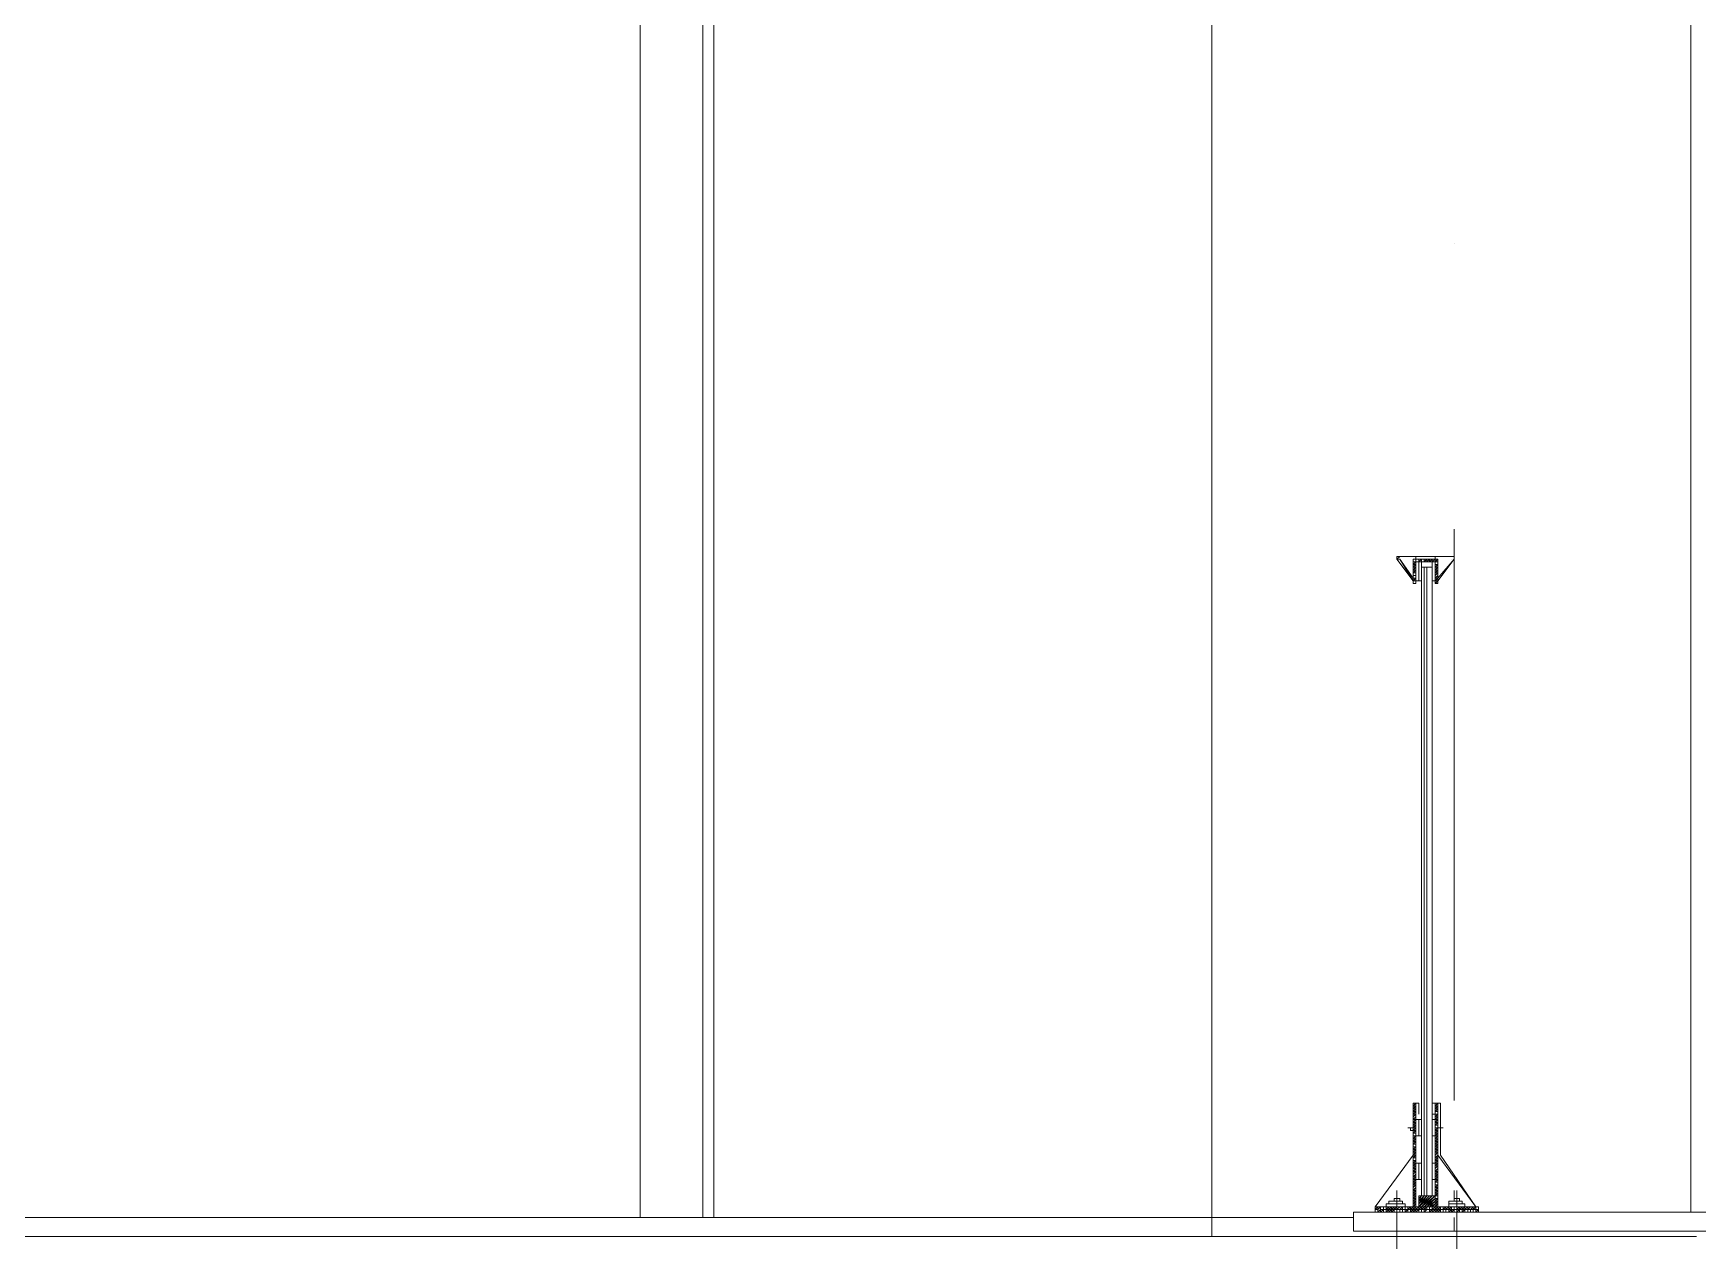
# Model space of a CAD drawing. Header units: millimetres. Extents: x 182 to 575, y -105 to 95.
# Drawn here: x 296.394 to 299.306, y 69.699 to 71.812 of the extents above; entities that cross this region are included whole.
import ezdxf

# ---------------------------------------------------------------- set-up
doc = ezdxf.new("R2010")
doc.units = ezdxf.units.MM
doc.header["$MEASUREMENT"] = 0
doc.layers.add('PDF_Geometry', color=7, linetype='Continuous')
doc.layers.add('PDF_Solid Fills', color=7, linetype='Continuous')

msp = doc.modelspace()

# ---------------------------------------------------------------- hatches: boundary and pattern name
at = {"layer": 'PDF_Solid Fills', "transparency": 33554559}
h = msp.add_hatch(color=256, dxfattribs=at)
h.paths.add_polyline_path([(297.9702, 70.8101), (297.9752, 70.8101), (297.9702, 70.8101)], flags=0)
h.paths.add_polyline_path([(297.9802, 70.8126), (297.9652, 70.8126), (297.9802, 70.8126)], flags=0)
h.paths.add_polyline_path([(297.9652, 70.8126), (297.9802, 70.8126), (297.9652, 70.8126)], flags=0)
h = msp.add_hatch(color=256, dxfattribs=at)
h.paths.add_polyline_path([(297.9902, 70.6351), (297.9777, 70.6351), (297.9902, 70.6351)], flags=0)
h.paths.add_polyline_path([(297.9752, 70.6351), (297.9927, 70.6351), (297.9752, 70.6351)], flags=0)
h.paths.add_polyline_path([(297.9952, 70.6351), (297.9727, 70.6351), (297.9952, 70.6351)], flags=0)
h = msp.add_hatch(color=256, dxfattribs=at)
h.paths.add_polyline_path([(298.0177, 70.6226), (298.0077, 70.6226), (298.0177, 70.6226)], flags=0)
h.paths.add_polyline_path([(298.0077, 70.6226), (298.0177, 70.6226), (298.0077, 70.6226)], flags=0)
h.paths.add_polyline_path([(298.0152, 70.6251), (298.0052, 70.6251), (298.0152, 70.6251)], flags=0)
h = msp.add_hatch(color=256, dxfattribs=at)
h.paths.add_polyline_path([(297.9802, 70.5776), (298.0102, 70.5776), (297.9802, 70.5776)], flags=0)
h.paths.add_polyline_path([(298.0077, 70.5776), (297.9827, 70.5776), (298.0077, 70.5776)], flags=0)
h.paths.add_polyline_path([(298.0027, 70.5751), (297.9877, 70.5751), (298.0027, 70.5751)], flags=0)
h = msp.add_hatch(color=256, dxfattribs=at)
h.paths.add_polyline_path([(297.9902, 70.4876), (297.9777, 70.4876), (297.9902, 70.4876)], flags=0)
h.paths.add_polyline_path([(297.9752, 70.4876), (297.9927, 70.4876), (297.9752, 70.4876)], flags=0)
h.paths.add_polyline_path([(297.9952, 70.4876), (297.9727, 70.4876), (297.9952, 70.4876)], flags=0)
h.paths.add_polyline_path([(297.9702, 70.4876), (297.9977, 70.4876), (297.9702, 70.4876)], flags=0)
h = msp.add_hatch(color=256, dxfattribs=at)
h.paths.add_polyline_path([(298.0077, 70.4301), (297.9827, 70.4301), (298.0077, 70.4301)], flags=0)
h.paths.add_polyline_path([(297.9877, 70.4301), (298.0027, 70.4301), (297.9877, 70.4301)], flags=0)
h.paths.add_polyline_path([(298.0027, 70.4301), (297.9877, 70.4301), (298.0027, 70.4301)], flags=0)
h = msp.add_hatch(color=256, dxfattribs=at)
h.paths.add_polyline_path([(297.9777, 70.3326), (297.9677, 70.3326), (297.9777, 70.3326)], flags=0)
h.paths.add_polyline_path([(297.9652, 70.3301), (297.9827, 70.3301), (297.9652, 70.3301)], flags=0)
h.paths.add_polyline_path([(297.9827, 70.3301), (297.9652, 70.3301), (297.9827, 70.3301)], flags=0)
h = msp.add_hatch(color=256, dxfattribs=at)
h.paths.add_polyline_path([(298.0152, 70.1251), (298.0227, 70.1251), (298.0152, 70.1251)], flags=0)
h.paths.add_polyline_path([(298.0227, 70.1251), (298.0152, 70.1251), (298.0227, 70.1251)], flags=0)
h.paths.add_polyline_path([(298.0177, 70.1226), (298.0227, 70.1226), (298.0177, 70.1226)], flags=0)

# ---------------------------------------------------------------- linework, layer by layer
at = {"layer": 'PDF_Geometry', "lineweight": 20}
for points in [[(298.4564, 73.3586), (298.4564, 69.7062)], [(299.2945, 73.3586), (299.2945, 69.7491)], [(297.4564, 73.3205), (297.4564, 69.7396)], [(297.5659, 73.3205), (297.5659, 69.7396)], [(298.785, 70.892), (298.8088, 70.8586), (298.8088, 70.892), (298.8088, 70.8539), (298.7802, 70.892)], [(298.785, 70.892), (298.785, 70.892)], [(298.8088, 70.892), (298.8088, 70.892)], [(298.8516, 70.892), (298.8516, 70.892)], [(298.8754, 70.892), (298.8754, 70.892)], [(298.8754, 70.892), (298.8754, 70.892)], [(298.8183, 69.9396), (298.8183, 69.9205), (298.8183, 69.9396)], [(298.8421, 69.9396), (298.8421, 69.9396)], [(298.8516, 69.8491), (298.8516, 69.9396), (298.8469, 69.9396), (298.8469, 69.9205), (298.8421, 69.9205), (298.8421, 69.9396)], [(298.8516, 69.9396), (298.8469, 69.9396)], [(298.8516, 69.9396), (298.8516, 69.9396)], [(298.8564, 69.9396), (298.8564, 69.8491), (298.9183, 69.7586), (298.8516, 69.8491)], [(298.8135, 69.8967), (298.7993, 69.8967)], [(298.804, 69.8967), (298.8088, 69.8967), (298.804, 69.8967)], [(298.8088, 69.8967), (298.8088, 69.9015), (298.8088, 69.8967)], [(298.8088, 69.8967), (298.8088, 69.8872), (298.8088, 69.8967)], [(298.8469, 69.8967), (298.8612, 69.8967)], [(298.8183, 69.7777), (298.8183, 69.7729), (298.8231, 69.7777), (298.8183, 69.7681), (298.8278, 69.7777), (298.8183, 69.7681)], [(298.8278, 69.7777), (298.8183, 69.7634), (298.8326, 69.7777), (298.8183, 69.7634)], [(298.8326, 69.7777), (298.8183, 69.7586), (298.8373, 69.7777), (298.8183, 69.7586), (298.8421, 69.7777), (298.8231, 69.7586), (298.8421, 69.7777)], [(298.8231, 69.7586), (298.8469, 69.7777), (298.8278, 69.7586), (298.8469, 69.7729), (298.8326, 69.7586), (298.8469, 69.7681), (298.8326, 69.7586)], [(298.8469, 69.7681), (298.8373, 69.7586), (298.8469, 69.7634), (298.8373, 69.7586)], [(298.8469, 69.7634), (298.8421, 69.7586), (298.8469, 69.7586)]]:
    msp.add_lwpolyline(points, dxfattribs=at)
at = {"layer": 'PDF_Geometry', "lineweight": 13}
for points in [[(297.5659, 73.3205), (297.5659, 72.9586), (298.4564, 72.9586), (298.2516, 72.9586), (298.2516, 72.1586), (298.4564, 72.1586), (297.5659, 72.1586), (297.5659, 69.7396)], [(297.585, 69.7396), (297.585, 72.1396), (298.4564, 72.1396)], [(298.8802, 71.4443), (298.8802, 71.4443)], [(298.8802, 69.9443), (298.8802, 70.9443)], [(298.8183, 70.8872), (298.8231, 70.8872), (298.8231, 70.892), (298.8183, 70.8872), (298.8183, 70.892), (298.8183, 70.8872), (298.8135, 70.8872), (298.8135, 70.8824), (298.8088, 70.8824), (298.8135, 70.8872), (298.8135, 70.892), (298.8135, 70.8872), (298.8088, 70.8872), (298.8088, 70.892), (298.8088, 70.8539), (298.785, 70.892), (298.7802, 70.892), (298.785, 70.8967), (298.8326, 70.8967), (298.8754, 70.8967), (298.8802, 70.8967), (298.8802, 70.892), (298.8516, 70.8539), (298.8516, 70.892), (298.8516, 70.8539), (298.8802, 70.892), (298.8802, 70.8967), (298.8754, 70.8967), (298.8326, 70.8967), (298.8754, 70.8967), (298.8802, 70.8967), (298.8802, 70.892), (298.8516, 70.8539), (298.8516, 70.892), (298.8469, 70.8872), (298.8469, 70.892), (298.8421, 70.892)], [(298.8088, 70.8872), (298.8088, 70.8872)], [(298.8135, 70.8824), (298.8135, 70.8777), (298.8088, 70.8777), (298.8135, 70.8824), (298.8135, 70.8872)], [(298.8135, 70.892), (298.8135, 70.892)], [(298.8135, 70.8777), (298.8135, 70.8777)], [(298.8231, 70.892), (298.8231, 70.892)], [(298.8231, 70.892), (298.8278, 70.892)], [(298.8231, 70.8872), (298.8231, 70.8872)], [(298.8278, 70.892), (298.8278, 70.892)], [(298.8278, 70.8872), (298.8326, 70.8872), (298.8326, 70.892), (298.8373, 70.892), (298.8326, 70.8872), (298.8373, 70.8872), (298.8373, 70.892)], [(298.8326, 70.8872), (298.8326, 70.8872)], [(298.8326, 70.8872), (298.8326, 70.8872)], [(298.8421, 70.8872), (298.8469, 70.892)], [(298.8421, 70.8872), (298.8421, 70.8872)], [(298.8421, 70.8872), (298.8421, 70.8872)], [(298.8469, 70.8872), (298.8469, 70.8872)], [(298.8516, 70.8777), (298.8469, 70.8729), (298.8469, 70.8777), (298.8516, 70.8777), (298.8469, 70.8777), (298.8516, 70.8824), (298.8469, 70.8824), (298.8469, 70.8872), (298.8516, 70.8872)], [(298.8469, 70.8824), (298.8469, 70.8824)], [(298.8516, 70.892), (298.8516, 70.892)], [(298.8516, 70.8872), (298.8516, 70.8872)], [(298.8516, 70.8872), (298.8516, 70.8872)], [(298.8516, 70.8872), (298.8516, 70.8872)], [(298.8088, 70.8729), (298.8088, 70.8729)], [(298.8088, 70.8634), (298.8135, 70.8634), (298.8135, 70.8681), (298.8088, 70.8681), (298.8135, 70.8729), (298.8135, 70.8681), (298.8088, 70.8681)], [(298.8088, 70.8634), (298.8088, 70.8634)], [(298.8088, 70.8634), (298.8088, 70.8634)], [(298.8135, 70.8634), (298.8135, 70.8586), (298.8088, 70.8586), (298.8135, 70.8586), (298.8088, 70.8539), (298.8135, 70.8539), (298.8135, 70.8586)], [(298.8088, 70.8539), (298.8088, 70.8539)], [(298.8135, 70.8729), (298.8135, 70.8729)], [(298.8135, 70.8729), (298.8135, 70.8729)], [(298.8135, 70.8681), (298.8135, 70.8681)], [(298.8135, 70.8681), (298.8135, 70.8681)], [(298.8135, 70.8634), (298.8135, 70.8634)], [(298.8135, 70.8634), (298.8135, 70.8634)], [(298.8135, 70.8634), (298.8135, 70.8634)], [(298.8135, 70.8586), (298.8135, 70.8586)], [(298.8135, 70.8491), (298.8135, 70.8539)], [(298.8469, 70.8681), (298.8469, 70.8681)], [(298.8469, 70.8586), (298.8516, 70.8634), (298.8516, 70.8681)], [(298.8469, 70.8539), (298.8469, 70.8539)], [(298.8516, 70.8539), (298.8516, 70.8586)], [(298.8183, 69.9396), (298.8183, 69.9205), (298.8183, 69.9396)], [(298.9183, 69.7586), (298.8516, 69.7586), (298.8516, 69.8491), (298.8516, 69.9396), (298.8469, 69.9396), (298.8469, 69.9205), (298.8421, 69.9205), (298.8421, 69.9396), (298.8469, 69.9396), (298.8516, 69.9396), (298.8516, 69.8491), (298.9183, 69.7586), (298.8516, 69.8491), (298.8516, 69.9396), (298.8469, 69.9396), (298.8516, 69.9396), (298.8516, 69.8491), (298.9183, 69.7586), (298.8516, 69.8491)], [(298.8421, 69.9396), (298.8421, 69.9396)], [(298.8421, 69.9396), (298.8421, 69.9205), (298.8421, 69.9396)], [(298.7802, 69.6158), (298.7802, 69.7872), (298.7802, 69.7681), (298.7802, 69.7729), (298.7754, 69.7729), (298.7754, 69.7681), (298.7754, 69.7729)], [(298.7802, 69.7729), (298.785, 69.7729), (298.785, 69.7681)], [(298.8802, 69.7872), (298.8802, 69.7681)], [(298.8802, 69.7729), (298.8802, 69.7681), (298.8802, 69.7729), (298.885, 69.7729), (298.885, 69.7681)], [(298.885, 69.6158), (298.885, 69.7872)], [(298.885, 69.7729), (298.8897, 69.7729), (298.8897, 69.7681)], [(298.7802, 69.7539), (298.7802, 69.7539)], [(298.8802, 69.7539), (298.8802, 69.7539)], [(293.4326, 69.7396), (298.704, 69.7396)], [(298.7802, 69.7396), (298.7802, 69.7158)], [(298.8802, 69.7396), (298.8802, 69.7158)], [(280.2993, 69.7062), (299.304, 69.7062)], [(298.7802, 69.7062), (298.7802, 69.7062)], [(298.8802, 69.7062), (298.8802, 69.7062)]]:
    msp.add_lwpolyline(points, dxfattribs=at)
for points in [[(298.8326, 70.8967), (298.785, 70.8967), (298.7802, 70.8967), (298.7802, 70.892), (298.8088, 70.8539), (298.8088, 70.892), (298.8088, 70.8539), (298.7802, 70.892), (298.7802, 70.8967), (298.785, 70.8967)], [(298.8135, 70.8777), (298.8135, 70.8729), (298.8088, 70.8729)], [(298.8135, 70.8967), (298.8469, 70.8967), (298.8469, 70.892), (298.8135, 70.892)], [(298.8278, 70.8872), (298.8326, 70.892), (298.8278, 70.892), (298.8278, 70.8872), (298.8231, 70.8872)], [(298.8231, 69.7777), (298.8326, 69.7777), (298.8326, 70.8777), (298.8231, 70.8777)], [(298.8231, 69.7777), (298.8278, 69.7777), (298.8278, 70.8777), (298.8231, 70.8777)], [(298.8421, 69.7777), (298.8326, 69.7777), (298.8326, 70.8777), (298.8421, 70.8777)], [(298.8421, 69.7777), (298.8326, 69.7777), (298.8326, 70.8777), (298.8421, 70.8777)], [(298.8421, 70.892), (298.8421, 70.8872), (298.8373, 70.8872)], [(298.8135, 70.8539), (298.8135, 70.8491)], [(298.8516, 70.8729), (298.8469, 70.8681), (298.8469, 70.8729)], [(298.8516, 70.8681), (298.8469, 70.8634), (298.8469, 70.8681)], [(298.8469, 70.8634), (298.8469, 70.8586)], [(298.8516, 70.8586), (298.8469, 70.8539), (298.8469, 70.8586)], [(298.8469, 70.8491), (298.8469, 70.8539), (298.8516, 70.8539)], [(298.8135, 69.9396), (298.8088, 69.9396), (298.8088, 69.8491), (298.7421, 69.7586), (298.8088, 69.8491), (298.8088, 69.9396), (298.8135, 69.9396), (298.8183, 69.9396), (298.8183, 69.9205), (298.8183, 69.9396), (298.8183, 69.9205), (298.8183, 69.9396), (298.8135, 69.9396), (298.8088, 69.9396), (298.8088, 69.8491), (298.7421, 69.7586), (298.8088, 69.8491), (298.8088, 69.9396)], [(298.8088, 69.8491), (298.8088, 69.9396), (298.8135, 69.9396), (298.8088, 69.9396), (298.8088, 69.8491), (298.7421, 69.7586)], [(298.8516, 69.9396), (298.8469, 69.9396), (298.8469, 69.7586), (298.8135, 69.7586), (298.8135, 69.9396), (298.8088, 69.9396), (298.8088, 69.7491), (298.8516, 69.7491)], [(298.7612, 69.7586), (298.7945, 69.7586), (298.7945, 69.7634), (298.7612, 69.7634)], [(298.7659, 69.7634), (298.7897, 69.7634), (298.7897, 69.7681), (298.7659, 69.7681)], [(298.8707, 69.7634), (298.8945, 69.7634), (298.8945, 69.7681), (298.8707, 69.7681)], [(298.8707, 69.7586), (298.8992, 69.7586), (298.8992, 69.7634), (298.8707, 69.7634)]]:
    msp.add_lwpolyline(points, close=True, dxfattribs=at)
at = {"layer": 'PDF_Geometry', "lineweight": 20}
for points in [[(298.8326, 70.8967), (298.785, 70.8967)], [(298.8469, 70.8491), (298.8469, 70.8872), (298.8135, 70.8872), (298.8135, 70.8491), (298.8088, 70.8491), (298.8088, 70.892), (298.8516, 70.892), (298.8516, 70.8491)], [(298.8135, 70.8872), (298.8231, 70.8872), (298.8231, 70.8539), (298.8135, 70.8539)], [(298.8326, 70.8967), (298.8754, 70.8967)], [(298.8469, 70.8872), (298.8421, 70.8872), (298.8421, 70.8539), (298.8469, 70.8539)], [(298.8802, 70.892), (298.8516, 70.8586), (298.8516, 70.892), (298.8516, 70.8539)], [(298.8088, 69.8491), (298.7421, 69.7586), (298.8088, 69.7586), (298.8088, 69.8491), (298.8088, 69.9396), (298.8135, 69.9396), (298.8088, 69.9396), (298.8088, 69.8491), (298.7421, 69.7586)], [(298.9183, 69.7586), (298.8516, 69.8491), (298.8516, 69.9396), (298.8469, 69.9396), (298.8469, 69.9205), (298.8421, 69.9205), (298.8421, 69.9396), (298.8469, 69.9396), (298.8516, 69.9396), (298.8564, 69.9396), (298.8564, 69.8491)], [(298.804, 69.8967), (298.804, 69.892), (298.8088, 69.892), (298.8088, 69.8967)], [(298.8135, 69.911), (298.8231, 69.911), (298.8231, 69.8824), (298.8135, 69.8824)], [(298.8421, 69.911), (298.8469, 69.911), (298.8469, 69.8824), (298.8421, 69.8824)], [(298.8564, 69.8967), (298.8564, 69.9015), (298.8564, 69.8967), (298.8564, 69.892), (298.8564, 69.8967), (298.8564, 69.8872)], [(298.8135, 69.8348), (298.8231, 69.8348), (298.8231, 69.8062), (298.8135, 69.8062)], [(298.8421, 69.8348), (298.8469, 69.8348), (298.8469, 69.8062), (298.8421, 69.8062)], [(298.8516, 69.8491), (298.8516, 69.7586), (298.9183, 69.7586)], [(298.8183, 69.7777), (298.8469, 69.7777), (298.8469, 69.7586), (298.8183, 69.7586)], [(299.3373, 69.7158), (298.704, 69.7158), (298.704, 69.7491), (299.3373, 69.7491)], [(298.7421, 69.7586), (298.7421, 69.7491), (298.9231, 69.7491), (298.9231, 69.7586)]]:
    msp.add_lwpolyline(points, close=True, dxfattribs=at)
at = {"layer": 'PDF_Geometry', "lineweight": 0}
for points in [[(298.8135, 70.8967), (298.8326, 70.8967), (298.8469, 70.8967), (298.8326, 70.8967)], [(298.8135, 70.892), (298.8326, 70.892), (298.8469, 70.892), (298.8326, 70.892)], [(298.8183, 69.911), (298.8183, 69.8824)], [(298.8421, 69.911), (298.8421, 69.8824)], [(298.8183, 69.8348), (298.8183, 69.8062)], [(298.8421, 69.8348), (298.8421, 69.8062)]]:
    msp.add_lwpolyline(points, close=True, dxfattribs=at)
for points in [[(298.8183, 70.8539), (298.8183, 70.8872), (298.8183, 70.8539), (298.8183, 70.8872)], [(298.8231, 70.8539), (298.8231, 70.8872)], [(298.8421, 70.8539), (298.8421, 70.8872), (298.8421, 70.8539), (298.8421, 70.8872)], [(298.8469, 70.8539), (298.8469, 70.8872)], [(298.8183, 69.8824), (298.8183, 69.911)], [(298.8231, 69.8824), (298.8231, 69.911)], [(298.8421, 69.8824), (298.8421, 69.911)], [(298.8469, 69.8824), (298.8469, 69.911)], [(298.8183, 69.8062), (298.8183, 69.8348)], [(298.8231, 69.8062), (298.8231, 69.8348)], [(298.8421, 69.8062), (298.8421, 69.8348)], [(298.8469, 69.8062), (298.8469, 69.8348)], [(298.7421, 69.7491), (298.9231, 69.7491)]]:
    msp.add_lwpolyline(points, dxfattribs=at)
at = {"layer": 'PDF_Geometry', "color": 8, "lineweight": 13, "true_color": 0x808080}
for points in [[(298.8088, 69.9396), (298.8088, 69.9396)], [(298.8088, 69.9301), (298.8135, 69.9301), (298.8135, 69.9348)], [(298.8135, 69.9253), (298.8135, 69.9205), (298.8088, 69.9205), (298.8135, 69.9253), (298.8135, 69.9301)], [(298.8088, 69.9253), (298.8088, 69.9253)], [(298.8088, 69.9253), (298.8088, 69.9253)], [(298.8088, 69.9205), (298.8088, 69.9205)], [(298.8088, 69.911), (298.8135, 69.911), (298.8135, 69.9158), (298.8088, 69.911), (298.8088, 69.9158), (298.8135, 69.9205), (298.8135, 69.9158), (298.8135, 69.9205)], [(298.8135, 69.9301), (298.8135, 69.9301)], [(298.8135, 69.9158), (298.8135, 69.9158)], [(298.8469, 69.9396), (298.8469, 69.9396)], [(298.8516, 69.9301), (298.8469, 69.9253), (298.8469, 69.9301), (298.8516, 69.9301), (298.8516, 69.9348), (298.8469, 69.9301), (298.8469, 69.9348), (298.8516, 69.9348), (298.8516, 69.9396), (298.8469, 69.9348), (298.8469, 69.9396)], [(298.8469, 69.9348), (298.8469, 69.9348)], [(298.8469, 69.9301), (298.8469, 69.9301)], [(298.8469, 69.9253), (298.8469, 69.9205), (298.8469, 69.9253), (298.8516, 69.9253), (298.8516, 69.9205), (298.8469, 69.9205), (298.8469, 69.9158), (298.8516, 69.9205), (298.8516, 69.9158), (298.8469, 69.9158)], [(298.8469, 69.9205), (298.8469, 69.9205)], [(298.8516, 69.9301), (298.8516, 69.9301)], [(298.8516, 69.9253), (298.8516, 69.9253)], [(298.8516, 69.9253), (298.8516, 69.9253)], [(298.8516, 69.9205), (298.8516, 69.9205)], [(298.8135, 69.892), (298.8135, 69.8872), (298.8088, 69.8872), (298.8135, 69.892), (298.8135, 69.8967), (298.8135, 69.892), (298.8088, 69.892), (298.8135, 69.8967), (298.8135, 69.9015)], [(298.8088, 69.8967), (298.8088, 69.8967)], [(298.8088, 69.892), (298.8088, 69.892)], [(298.8088, 69.8872), (298.8088, 69.8872)], [(298.8135, 69.9062), (298.8135, 69.9062)], [(298.8135, 69.9015), (298.8135, 69.9015)], [(298.8135, 69.8967), (298.8135, 69.8967)], [(298.8135, 69.8872), (298.8135, 69.8872)], [(298.8469, 69.911), (298.8469, 69.911)], [(298.8469, 69.9062), (298.8516, 69.9062), (298.8516, 69.911)], [(298.8469, 69.9062), (298.8469, 69.9062)], [(298.8469, 69.9062), (298.8469, 69.9062)], [(298.8469, 69.9015), (298.8469, 69.9015)], [(298.8469, 69.9015), (298.8469, 69.9015)], [(298.8469, 69.8967), (298.8469, 69.9015)], [(298.8469, 69.892), (298.8469, 69.8872), (298.8469, 69.892), (298.8516, 69.892), (298.8516, 69.8967), (298.8469, 69.892), (298.8469, 69.8967), (298.8516, 69.8967), (298.8516, 69.9015)], [(298.8469, 69.8967), (298.8469, 69.8967)], [(298.8469, 69.8967), (298.8469, 69.8967)], [(298.8469, 69.8872), (298.8516, 69.892)], [(298.8516, 69.8824), (298.8469, 69.8777), (298.8469, 69.8824), (298.8516, 69.8824), (298.8516, 69.8872)], [(298.8516, 69.9015), (298.8516, 69.9015)], [(298.8516, 69.892), (298.8516, 69.892)], [(298.8516, 69.892), (298.8516, 69.892)], [(298.8088, 69.8824), (298.8088, 69.8824)], [(298.8088, 69.8729), (298.8135, 69.8777), (298.8135, 69.8824)], [(298.8088, 69.8777), (298.8088, 69.8777)], [(298.8088, 69.8729), (298.8088, 69.8729)], [(298.8135, 69.8682), (298.8135, 69.8634), (298.8088, 69.8634), (298.8088, 69.8682), (298.8135, 69.8682), (298.8135, 69.8729)], [(298.8088, 69.8634), (298.8088, 69.8634)], [(298.8088, 69.8586), (298.8088, 69.8586)], [(298.8135, 69.8729), (298.8135, 69.8729)], [(298.8135, 69.8682), (298.8135, 69.8682)], [(298.8135, 69.8682), (298.8135, 69.8682)], [(298.8135, 69.8682), (298.8135, 69.8682)], [(298.8135, 69.8634), (298.8135, 69.8634)], [(298.8135, 69.8586), (298.8135, 69.8586)], [(298.8135, 69.8586), (298.8135, 69.8586)], [(298.8516, 69.8682), (298.8469, 69.8634), (298.8469, 69.8682), (298.8516, 69.8682), (298.8516, 69.8729), (298.8469, 69.8682), (298.8469, 69.8729), (298.8516, 69.8729), (298.8516, 69.8777)], [(298.8469, 69.8729), (298.8469, 69.8729)], [(298.8469, 69.8682), (298.8469, 69.8682)], [(298.8469, 69.8634), (298.8469, 69.8634)], [(298.8469, 69.8634), (298.8516, 69.8634), (298.8469, 69.8586), (298.8516, 69.8586), (298.8516, 69.8634)], [(298.8469, 69.8586), (298.8469, 69.8586)], [(298.8469, 69.8443), (298.8516, 69.8491), (298.8516, 69.8539), (298.8469, 69.8491), (298.8469, 69.8539), (298.8516, 69.8539), (298.8516, 69.8586), (298.8469, 69.8539), (298.8469, 69.8586)], [(298.8516, 69.8824), (298.8516, 69.8824)], [(298.8516, 69.8824), (298.8516, 69.8824)], [(298.8516, 69.8777), (298.8516, 69.8777)], [(298.8516, 69.8682), (298.8516, 69.8682)], [(298.8516, 69.8586), (298.8516, 69.8586)], [(298.8088, 69.8491), (298.8135, 69.8491), (298.8135, 69.8539)], [(298.8088, 69.8491), (298.8088, 69.8491)], [(298.8088, 69.8443), (298.8088, 69.8443)], [(298.8088, 69.8301), (298.8135, 69.8301), (298.8135, 69.8348), (298.8135, 69.8396), (298.8135, 69.8348), (298.8088, 69.8348), (298.8135, 69.8396), (298.8135, 69.8443), (298.8135, 69.8396), (298.8088, 69.8396)], [(298.8088, 69.8396), (298.8088, 69.8396)], [(298.8088, 69.8396), (298.8088, 69.8396)], [(298.8088, 69.8348), (298.8088, 69.8348)], [(298.8135, 69.8348), (298.8088, 69.8301), (298.8088, 69.8348)], [(298.8135, 69.8539), (298.8135, 69.8539)], [(298.8135, 69.8443), (298.8135, 69.8443)], [(298.8135, 69.8301), (298.8135, 69.8301)], [(298.8469, 69.8539), (298.8469, 69.8539)], [(298.8516, 69.8396), (298.8469, 69.8348), (298.8469, 69.8396), (298.8516, 69.8396), (298.8516, 69.8443)], [(298.8469, 69.8396), (298.8469, 69.8396)], [(298.8469, 69.8348), (298.8516, 69.8348), (298.8469, 69.8301), (298.8516, 69.8301), (298.8516, 69.8253), (298.8469, 69.8205), (298.8469, 69.8253)], [(298.8469, 69.8348), (298.8469, 69.8348)], [(298.8516, 69.8301), (298.8469, 69.8253), (298.8469, 69.8301), (298.8516, 69.8348)], [(298.8469, 69.8301), (298.8469, 69.8301)], [(298.8516, 69.8491), (298.8516, 69.8491)], [(298.8516, 69.8491), (298.8516, 69.8491)], [(298.8516, 69.8443), (298.8516, 69.8443)], [(298.8516, 69.8396), (298.8516, 69.8396)], [(298.8516, 69.8348), (298.8516, 69.8348)], [(298.8135, 69.8253), (298.8088, 69.8205), (298.8088, 69.8253)], [(298.8088, 69.8205), (298.8135, 69.8205), (298.8088, 69.8158)], [(298.8088, 69.8158), (298.8088, 69.8158)], [(298.8088, 69.8158), (298.8088, 69.8158)], [(298.8088, 69.8062), (298.8135, 69.8062), (298.8135, 69.811)], [(298.8088, 69.8062), (298.8088, 69.8062)], [(298.8135, 69.8015), (298.8135, 69.7967), (298.8088, 69.7967), (298.8135, 69.8015), (298.8135, 69.8062)], [(298.8088, 69.8015), (298.8088, 69.8015)], [(298.8088, 69.8015), (298.8088, 69.8015)], [(298.8135, 69.8253), (298.8135, 69.8253)], [(298.8135, 69.8253), (298.8135, 69.8253)], [(298.8135, 69.8253), (298.8135, 69.8253)], [(298.8135, 69.8205), (298.8135, 69.8205)], [(298.8135, 69.8158), (298.8135, 69.8158)], [(298.8135, 69.8158), (298.8135, 69.8158)], [(298.8135, 69.811), (298.8135, 69.811)], [(298.8135, 69.8062), (298.8135, 69.8062)], [(298.8469, 69.8253), (298.8469, 69.8253)], [(298.8469, 69.8253), (298.8469, 69.8253)], [(298.8469, 69.8205), (298.8469, 69.8205)], [(298.8469, 69.8205), (298.8516, 69.8205), (298.8469, 69.8158)], [(298.8516, 69.8062), (298.8469, 69.8015), (298.8469, 69.8062), (298.8516, 69.8062), (298.8516, 69.811), (298.8469, 69.8062), (298.8469, 69.811), (298.8516, 69.811), (298.8516, 69.8158), (298.8469, 69.811), (298.8469, 69.8158), (298.8516, 69.8158), (298.8516, 69.8205)], [(298.8469, 69.8158), (298.8469, 69.8158)], [(298.8469, 69.8158), (298.8469, 69.8158)], [(298.8469, 69.811), (298.8469, 69.811)], [(298.8469, 69.8062), (298.8469, 69.8062)], [(298.8469, 69.8015), (298.8469, 69.7967), (298.8469, 69.8015), (298.8516, 69.8015), (298.8516, 69.7967), (298.8469, 69.7967), (298.8469, 69.792), (298.8516, 69.7967), (298.8516, 69.792), (298.8469, 69.792)], [(298.8516, 69.8253), (298.8516, 69.8253)], [(298.8516, 69.8062), (298.8516, 69.8062)], [(298.8516, 69.8015), (298.8516, 69.8015)], [(298.8516, 69.8015), (298.8516, 69.8015)], [(298.8088, 69.7967), (298.8088, 69.7967)], [(298.8088, 69.7872), (298.8135, 69.7872), (298.8135, 69.792), (298.8088, 69.7872), (298.8088, 69.792), (298.8135, 69.7967), (298.8135, 69.792), (298.8135, 69.7967)], [(298.8088, 69.792), (298.8088, 69.792)], [(298.8088, 69.7824), (298.8088, 69.7824)], [(298.8135, 69.7681), (298.8135, 69.7634), (298.8088, 69.7634), (298.8135, 69.7681), (298.8088, 69.7681), (298.8135, 69.7729), (298.8135, 69.7777), (298.8135, 69.7729), (298.8135, 69.7681), (298.8135, 69.7729), (298.8088, 69.7729), (298.8135, 69.7777), (298.8088, 69.7777), (298.8135, 69.7824)], [(298.8088, 69.7729), (298.8088, 69.7729)], [(298.8135, 69.792), (298.8135, 69.792)], [(298.8135, 69.7872), (298.8135, 69.7872)], [(298.8135, 69.7824), (298.8135, 69.7824)], [(298.8135, 69.7824), (298.8135, 69.7824)], [(298.8135, 69.7777), (298.8135, 69.7777)], [(298.8135, 69.7729), (298.8135, 69.7729)], [(298.8469, 69.7967), (298.8469, 69.7967)], [(298.8469, 69.7872), (298.8469, 69.7872)], [(298.8469, 69.7729), (298.8469, 69.7777), (298.8516, 69.7777), (298.8516, 69.7824), (298.8469, 69.7777), (298.8469, 69.7824), (298.8516, 69.7824), (298.8516, 69.7872)], [(298.8469, 69.7824), (298.8469, 69.7824)], [(298.8469, 69.7824), (298.8469, 69.7824)], [(298.8469, 69.7777), (298.8469, 69.7777)], [(298.8469, 69.7681), (298.8469, 69.7634), (298.8469, 69.7681), (298.8516, 69.7681), (298.8516, 69.7729), (298.8469, 69.7681), (298.8469, 69.7729), (298.8516, 69.7729), (298.8516, 69.7777)], [(298.8469, 69.7729), (298.8469, 69.7729)], [(298.8469, 69.7729), (298.8469, 69.7729)], [(298.8516, 69.7967), (298.8516, 69.7967)], [(298.8516, 69.7777), (298.8516, 69.7777)], [(298.7421, 69.7586), (298.7421, 69.7539), (298.7469, 69.7586), (298.7469, 69.7539), (298.7469, 69.7491), (298.7469, 69.7539)], [(298.7421, 69.7491), (298.7421, 69.7539), (298.7469, 69.7539), (298.7516, 69.7586), (298.7516, 69.7539)], [(298.7421, 69.7539), (298.7421, 69.7539)], [(298.7516, 69.7586), (298.7516, 69.7539), (298.7469, 69.7491)], [(298.7516, 69.7539), (298.7516, 69.7539)], [(298.7516, 69.7539), (298.7516, 69.7539)], [(298.7564, 69.7586), (298.7564, 69.7586)], [(298.7564, 69.7491), (298.7564, 69.7539), (298.7612, 69.7539), (298.7659, 69.7586), (298.7659, 69.7539), (298.7612, 69.7539), (298.7612, 69.7491), (298.7659, 69.7539), (298.7707, 69.7539), (298.7707, 69.7586)], [(298.7612, 69.7586), (298.7612, 69.7539), (298.7564, 69.7539)], [(298.7612, 69.7586), (298.7612, 69.7586)], [(298.7659, 69.7586), (298.7707, 69.7586), (298.7659, 69.7539), (298.7659, 69.7491), (298.7707, 69.7539), (298.7754, 69.7586), (298.7754, 69.7539), (298.7707, 69.7539), (298.7707, 69.7491), (298.7754, 69.7539)], [(298.7754, 69.7586), (298.7802, 69.7586), (298.7754, 69.7539), (298.7754, 69.7491), (298.7754, 69.7539), (298.7802, 69.7539), (298.7802, 69.7586)], [(298.785, 69.7539), (298.7802, 69.7539), (298.7802, 69.7491), (298.7802, 69.7539), (298.785, 69.7586)], [(298.7802, 69.7539), (298.785, 69.7539), (298.7897, 69.7586)], [(298.785, 69.7586), (298.785, 69.7586)], [(298.785, 69.7586), (298.785, 69.7586)], [(298.7945, 69.7491), (298.7945, 69.7539), (298.7945, 69.7586), (298.7945, 69.7539), (298.7897, 69.7539), (298.7897, 69.7491), (298.7897, 69.7539), (298.7897, 69.7586), (298.7897, 69.7539), (298.785, 69.7539), (298.785, 69.7491)], [(298.785, 69.7539), (298.785, 69.7539)], [(298.785, 69.7539), (298.785, 69.7539)], [(298.7945, 69.7586), (298.7945, 69.7586)], [(298.7945, 69.7539), (298.7945, 69.7539)], [(298.7993, 69.7586), (298.7993, 69.7586)], [(298.7993, 69.7586), (298.7993, 69.7586)], [(298.7993, 69.7539), (298.804, 69.7539), (298.804, 69.7586), (298.7993, 69.7539), (298.7993, 69.7491)], [(298.804, 69.7491), (298.8088, 69.7539), (298.804, 69.7539), (298.804, 69.7491), (298.804, 69.7539), (298.8088, 69.7586), (298.8135, 69.7586), (298.8088, 69.7539), (298.8135, 69.7539), (298.8135, 69.7586), (298.8135, 69.7634), (298.8088, 69.7586), (298.8135, 69.7586), (298.8135, 69.7634)], [(298.8088, 69.7681), (298.8088, 69.7681)], [(298.8088, 69.7634), (298.8088, 69.7634)], [(298.8088, 69.7586), (298.8088, 69.7586)], [(298.8088, 69.7539), (298.8088, 69.7539)], [(298.8183, 69.7586), (298.8183, 69.7586)], [(298.8278, 69.7586), (298.8278, 69.7586)], [(298.8278, 69.7586), (298.8278, 69.7586)], [(298.8326, 69.7586), (298.8326, 69.7586)], [(298.8326, 69.7539), (298.8326, 69.7539)], [(298.8326, 69.7539), (298.8326, 69.7539)], [(298.8373, 69.7586), (298.8373, 69.7586)], [(298.8373, 69.7586), (298.8373, 69.7586)], [(298.8421, 69.7586), (298.8421, 69.7586)], [(298.8564, 69.7586), (298.8612, 69.7586), (298.8612, 69.7539), (298.8564, 69.7539), (298.8516, 69.7491), (298.8516, 69.7539), (298.8564, 69.7539), (298.8564, 69.7586), (298.8516, 69.7539), (298.8469, 69.7539), (298.8469, 69.7491), (298.8516, 69.7539), (298.8516, 69.7586), (298.8469, 69.7539), (298.8421, 69.7491), (298.8421, 69.7539), (298.8469, 69.7539), (298.8469, 69.7586), (298.8421, 69.7539), (298.8469, 69.7586), (298.8516, 69.7586), (298.8469, 69.7539), (298.8421, 69.7491), (298.8421, 69.7539), (298.8469, 69.7539), (298.8469, 69.7586)], [(298.8469, 69.7634), (298.8516, 69.7681)], [(298.8516, 69.7491), (298.8516, 69.7539), (298.8469, 69.7491), (298.8469, 69.7539), (298.8516, 69.7539)], [(298.8516, 69.7681), (298.8516, 69.7681)], [(298.8516, 69.7681), (298.8516, 69.7681)], [(298.8516, 69.7634), (298.8516, 69.7634)], [(298.8516, 69.7586), (298.8516, 69.7586)], [(298.8564, 69.7491), (298.8564, 69.7539), (298.8612, 69.7539)], [(298.8659, 69.7586), (298.8659, 69.7586)], [(298.8754, 69.7586), (298.8707, 69.7539), (298.8659, 69.7539), (298.8659, 69.7491), (298.8659, 69.7539), (298.8707, 69.7586), (298.8707, 69.7539), (298.8707, 69.7491)], [(298.8659, 69.7539), (298.8659, 69.7539)], [(298.8659, 69.7539), (298.8659, 69.7539)], [(298.8754, 69.7539), (298.8754, 69.7539)], [(298.8802, 69.7586), (298.8802, 69.7586)], [(298.8802, 69.7491), (298.8802, 69.7539), (298.885, 69.7539), (298.8897, 69.7586), (298.8897, 69.7539), (298.885, 69.7539), (298.885, 69.7491), (298.8897, 69.7539)], [(298.885, 69.7586), (298.885, 69.7539), (298.8802, 69.7539)], [(298.885, 69.7586), (298.885, 69.7586)], [(298.8897, 69.7586), (298.8945, 69.7586), (298.8897, 69.7539), (298.8897, 69.7491), (298.8897, 69.7539), (298.8945, 69.7539), (298.8945, 69.7586)], [(298.8945, 69.7539), (298.8992, 69.7586), (298.8992, 69.7539), (298.8945, 69.7539), (298.8945, 69.7491), (298.8992, 69.7539)], [(298.8992, 69.7586), (298.904, 69.7586), (298.8992, 69.7539), (298.8992, 69.7491), (298.8992, 69.7539), (298.904, 69.7539), (298.904, 69.7586)], [(298.9088, 69.7539), (298.904, 69.7539), (298.904, 69.7491), (298.904, 69.7539), (298.9088, 69.7586)], [(298.904, 69.7539), (298.9088, 69.7539), (298.9135, 69.7586)], [(298.9088, 69.7586), (298.9088, 69.7586)], [(298.9088, 69.7586), (298.9088, 69.7586)], [(298.9135, 69.7539), (298.9183, 69.7539), (298.9183, 69.7586), (298.9135, 69.7539), (298.9135, 69.7491), (298.9135, 69.7539), (298.9135, 69.7586), (298.9135, 69.7539), (298.9088, 69.7539), (298.9088, 69.7491)], [(298.9088, 69.7539), (298.9088, 69.7539)], [(298.9088, 69.7539), (298.9088, 69.7539)], [(298.9183, 69.7539), (298.9183, 69.7539)], [(298.9183, 69.7491), (298.9183, 69.7539), (298.9183, 69.7491), (298.9231, 69.7539), (298.9183, 69.7539)]]:
    msp.add_lwpolyline(points, dxfattribs=at)
for points in [[(298.8088, 69.9301), (298.8135, 69.9348), (298.8088, 69.9348), (298.8135, 69.9396), (298.8135, 69.9348)], [(298.8135, 69.9301), (298.8135, 69.9253), (298.8088, 69.9253)], [(298.8516, 69.911), (298.8469, 69.911), (298.8469, 69.9158), (298.8516, 69.9158), (298.8469, 69.911), (298.8469, 69.9062)], [(298.8135, 69.911), (298.8135, 69.9062), (298.8088, 69.9062)], [(298.8135, 69.9062), (298.8135, 69.9015), (298.8088, 69.9015)], [(298.8135, 69.8967), (298.8088, 69.8967), (298.8135, 69.9015)], [(298.8135, 69.8872), (298.8135, 69.8824), (298.8088, 69.8824), (298.8135, 69.8824)], [(298.8516, 69.9062), (298.8516, 69.9015), (298.8469, 69.9015)], [(298.8516, 69.8872), (298.8469, 69.8824), (298.8469, 69.8872)], [(298.8135, 69.8824), (298.8135, 69.8777), (298.8088, 69.8777)], [(298.8135, 69.8729), (298.8135, 69.8777), (298.8135, 69.8729), (298.8088, 69.8729), (298.8088, 69.8682)], [(298.8135, 69.8634), (298.8135, 69.8586), (298.8088, 69.8586)], [(298.8135, 69.8539), (298.8088, 69.8539), (298.8135, 69.8586), (298.8135, 69.8539), (298.8088, 69.8491), (298.8135, 69.8491)], [(298.8516, 69.8777), (298.8469, 69.8729), (298.8469, 69.8777)], [(298.8135, 69.8491), (298.8135, 69.8443), (298.8088, 69.8443)], [(298.8135, 69.8301), (298.8135, 69.8253), (298.8088, 69.8253)], [(298.8469, 69.8491), (298.8469, 69.8443)], [(298.8516, 69.8443), (298.8469, 69.8396), (298.8469, 69.8443)], [(298.8135, 69.811), (298.8088, 69.8062), (298.8135, 69.811), (298.8135, 69.8158), (298.8135, 69.8205), (298.8135, 69.8158), (298.8088, 69.811)], [(298.8135, 69.8062), (298.8135, 69.8015), (298.8088, 69.8015)], [(298.8135, 69.7824), (298.8088, 69.7824), (298.8135, 69.7872)], [(298.8516, 69.7872), (298.8469, 69.7872), (298.8469, 69.792), (298.8516, 69.792), (298.8469, 69.7872), (298.8469, 69.7824)], [(298.7564, 69.7539), (298.7564, 69.7586), (298.7564, 69.7539), (298.7516, 69.7539), (298.7516, 69.7491)], [(298.7993, 69.7539), (298.7993, 69.7586), (298.7993, 69.7539), (298.7945, 69.7539), (298.7945, 69.7491)], [(298.8183, 69.7586), (298.8135, 69.7539), (298.8088, 69.7491), (298.8135, 69.7539), (298.8183, 69.7586), (298.8183, 69.7539), (298.8135, 69.7491), (298.8135, 69.7539), (298.8183, 69.7539), (298.8135, 69.7539), (298.8135, 69.7491), (298.8183, 69.7539)], [(298.8135, 69.7586), (298.8135, 69.7539), (298.8088, 69.7539)], [(298.8183, 69.7539), (298.8231, 69.7586), (298.8231, 69.7539), (298.8183, 69.7539), (298.8183, 69.7491)], [(298.8183, 69.7539), (298.8231, 69.7586), (298.8231, 69.7539), (298.8183, 69.7539), (298.8183, 69.7491)], [(298.8278, 69.7586), (298.8278, 69.7539), (298.8231, 69.7539), (298.8231, 69.7491), (298.8231, 69.7539)], [(298.8373, 69.7586), (298.8373, 69.7539), (298.8326, 69.7539), (298.8326, 69.7586), (298.8278, 69.7539), (298.8231, 69.7539), (298.8278, 69.7539), (298.8326, 69.7586), (298.8326, 69.7539), (298.8278, 69.7539), (298.8278, 69.7491), (298.8326, 69.7539), (298.8373, 69.7539), (298.8373, 69.7586), (298.8373, 69.7539), (298.8373, 69.7491), (298.8373, 69.7539)], [(298.8278, 69.7586), (298.8278, 69.7539), (298.8278, 69.7491), (298.8278, 69.7539), (298.8231, 69.7539), (298.8231, 69.7491), (298.8231, 69.7539)], [(298.8326, 69.7539), (298.8278, 69.7491), (298.8278, 69.7539)], [(298.8421, 69.7586), (298.8421, 69.7539), (298.8373, 69.7491), (298.8373, 69.7539), (298.8421, 69.7539)], [(298.8421, 69.7586), (298.8421, 69.7539), (298.8373, 69.7491), (298.8373, 69.7539), (298.8421, 69.7539)], [(298.8516, 69.7634), (298.8469, 69.7586), (298.8469, 69.7634)], [(298.8612, 69.7539), (298.8659, 69.7586), (298.8659, 69.7539), (298.8612, 69.7539), (298.8612, 69.7491)], [(298.8754, 69.7586), (298.8754, 69.7539), (298.8707, 69.7491), (298.8707, 69.7539), (298.8754, 69.7539)], [(298.8802, 69.7539), (298.8802, 69.7586), (298.8802, 69.7539), (298.8754, 69.7539), (298.8754, 69.7491)]]:
    msp.add_lwpolyline(points, close=True, dxfattribs=at)
at = {"layer": 'PDF_Geometry', "lineweight": 40}
msp.add_lwpolyline([(298.9183, 69.7586), (298.9183, 69.7586)], dxfattribs=at)

doc.saveas('drawing.dxf')
